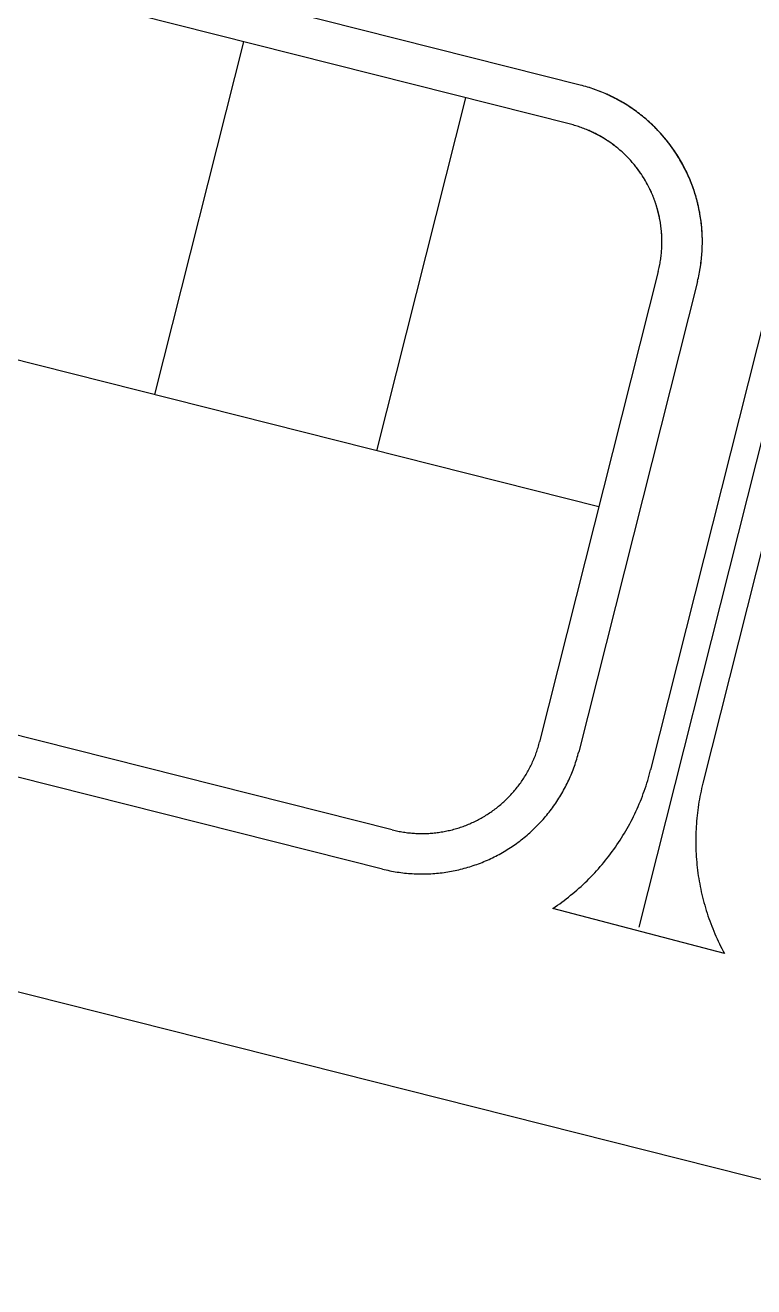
# Model space of a CAD drawing. Header units: metres. Extents: x 680594 to 684853, y 828874 to 830078.
# Drawn here: x 683827.3 to 683881.4, y 829221.6 to 829315.2 of the extents above; entities that cross this region are included whole.
import ezdxf

# ---------------------------------------------------------------- set-up
doc = ezdxf.new("R2010")
doc.units = ezdxf.units.M
doc.layers.add('PLOT_LINES', color=7, linetype='Continuous')

msp = doc.modelspace()

# ---------------------------------------------------------------- linework, layer by layer
at = {"layer": 'PLOT_LINES'}
for points in [[(684472.77, 829080.445), (682895.733, 829478.389)], [(683921.111, 829439.45), (683872.866, 829248.258)], [(683921.111, 829439.45), (683872.866, 829248.258)], [(683915.257, 829424.426), (683873.748, 829259.928)], [(683915.257, 829424.426), (683873.748, 829259.928)], [(683919.135, 829423.447), (683877.626, 829258.949)], [(683919.135, 829423.447), (683877.626, 829258.949)], [(683868.524, 829310.751), (683607.783, 829376.545)], [(683868.524, 829310.751), (683607.783, 829376.545)], [(683867.79, 829307.842), (683744.65, 829338.914)], [(683867.79, 829307.842), (683744.65, 829338.914)], [(683853.844, 829252.574), (683593.103, 829318.369)], [(683853.844, 829252.574), (683593.103, 829318.369)], [(683836.944, 829287.779), (683843.55, 829313.958)], [(683836.944, 829287.779), (683843.55, 829313.958)], [(683869.91, 829279.46), (683738.044, 829312.735)], [(683869.91, 829279.46), (683738.044, 829312.735)], [(683877.223, 829296.179), (683877.256, 829296.315), (683877.288, 829296.451), (683877.318, 829296.587), (683877.347, 829296.724), (683877.374, 829296.861), (683877.4, 829296.998), (683877.423, 829297.136), (683877.446, 829297.273), (683877.466, 829297.412), (683877.485, 829297.55), (683877.503, 829297.688), (683877.518, 829297.827), (683877.533, 829297.966), (683877.545, 829298.105), (683877.556, 829298.244), (683877.566, 829298.384), (683877.573, 829298.523), (683877.579, 829298.662), (683877.584, 829298.802), (683877.587, 829298.942), (683877.588, 829299.081), (683877.587, 829299.221), (683877.585, 829299.36), (683877.582, 829299.5), (683877.576, 829299.64), (683877.569, 829299.779), (683877.561, 829299.918), (683877.551, 829300.058), (683877.539, 829300.197), (683877.526, 829300.336), (683877.511, 829300.475), (683877.494, 829300.613), (683877.476, 829300.752), (683877.456, 829300.89), (683877.434, 829301.028), (683877.411, 829301.166), (683877.387, 829301.303), (683877.36, 829301.44), (683877.333, 829301.577), (683877.303, 829301.713), (683877.272, 829301.85), (683877.24, 829301.985), (683877.205, 829302.121), (683877.17, 829302.256), (683877.132, 829302.39), (683877.093, 829302.524), (683877.053, 829302.658), (683877.011, 829302.791), (683876.967, 829302.924), (683876.922, 829303.056), (683876.876, 829303.188), (683876.828, 829303.319), (683876.778, 829303.449), (683876.727, 829303.579), (683876.674, 829303.708), (683876.62, 829303.837), (683876.564, 829303.965), (683876.507, 829304.092), (683876.448, 829304.219), (683876.388, 829304.345), (683876.327, 829304.47), (683876.264, 829304.595), (683876.199, 829304.719), (683876.133, 829304.842), (683876.066, 829304.964), (683875.997, 829305.086), (683875.927, 829305.206), (683875.855, 829305.326), (683875.782, 829305.445), (683875.708, 829305.564), (683875.632, 829305.681), (683875.555, 829305.797), (683875.477, 829305.913), (683875.397, 829306.027), (683875.316, 829306.141), (683875.234, 829306.254), (683875.15, 829306.366), (683875.065, 829306.476), (683874.979, 829306.586), (683874.891, 829306.695), (683874.802, 829306.803), (683874.712, 829306.909), (683874.621, 829307.015), (683874.528, 829307.12), (683874.435, 829307.223), (683874.34, 829307.325), (683874.243, 829307.427), (683874.146, 829307.527), (683874.048, 829307.626), (683873.948, 829307.724), (683873.847, 829307.82), (683873.746, 829307.916), (683873.643, 829308.01), (683873.539, 829308.103), (683873.433, 829308.195), (683873.327, 829308.286), (683873.22, 829308.375), (683873.112, 829308.463), (683873.003, 829308.55), (683872.892, 829308.636), (683872.781, 829308.72), (683872.669, 829308.803), (683872.555, 829308.885), (683872.441, 829308.966), (683872.326, 829309.045), (683872.21, 829309.122), (683872.093, 829309.199), (683871.976, 829309.274), (683871.857, 829309.347), (683871.738, 829309.42), (683871.617, 829309.49), (683871.496, 829309.56), (683871.374, 829309.628), (683871.251, 829309.695), (683871.128, 829309.76), (683871.004, 829309.824), (683870.879, 829309.886), (683870.753, 829309.947), (683870.627, 829310.006), (683870.5, 829310.064), (683870.372, 829310.12), (683870.244, 829310.175), (683870.115, 829310.229), (683869.985, 829310.281), (683869.855, 829310.331), (683869.724, 829310.38), (683869.593, 829310.427), (683869.461, 829310.473), (683869.328, 829310.517), (683869.195, 829310.56), (683869.062, 829310.601), (683868.928, 829310.641), (683868.794, 829310.679), (683868.659, 829310.716), (683868.524, 829310.751)], [(683877.223, 829296.179), (683877.257, 829296.316), (683877.289, 829296.453), (683877.319, 829296.59), (683877.348, 829296.728), (683877.375, 829296.866), (683877.401, 829297.004), (683877.425, 829297.143), (683877.447, 829297.282), (683877.468, 829297.421), (683877.487, 829297.56), (683877.504, 829297.7), (683877.52, 829297.84), (683877.534, 829297.979), (683877.546, 829298.12), (683877.557, 829298.26), (683877.567, 829298.4), (683877.574, 829298.541), (683877.58, 829298.681), (683877.584, 829298.822), (683877.587, 829298.962), (683877.588, 829299.103), (683877.587, 829299.244), (683877.585, 829299.384), (683877.581, 829299.525), (683877.575, 829299.666), (683877.568, 829299.806), (683877.559, 829299.946), (683877.548, 829300.087), (683877.536, 829300.227), (683877.522, 829300.367), (683877.507, 829300.507), (683877.49, 829300.646), (683877.471, 829300.786), (683877.451, 829300.925), (683877.429, 829301.064), (683877.405, 829301.202), (683877.38, 829301.341), (683877.353, 829301.479), (683877.324, 829301.617), (683877.294, 829301.754), (683877.262, 829301.891), (683877.229, 829302.028), (683877.194, 829302.164), (683877.158, 829302.3), (683877.119, 829302.435), (683877.08, 829302.57), (683877.038, 829302.705), (683876.996, 829302.839), (683876.951, 829302.972), (683876.905, 829303.105), (683876.858, 829303.237), (683876.808, 829303.369), (683876.758, 829303.501), (683876.706, 829303.631), (683876.652, 829303.761), (683876.597, 829303.891), (683876.54, 829304.019), (683876.482, 829304.147), (683876.422, 829304.275), (683876.361, 829304.401), (683876.298, 829304.527), (683876.234, 829304.652), (683876.168, 829304.777), (683876.101, 829304.9), (683876.033, 829305.023), (683875.963, 829305.145), (683875.891, 829305.267), (683875.818, 829305.387), (683875.744, 829305.506), (683875.669, 829305.625), (683875.592, 829305.743), (683875.513, 829305.86), (683875.434, 829305.975), (683875.352, 829306.09), (683875.27, 829306.204), (683875.186, 829306.317), (683875.101, 829306.429), (683875.015, 829306.54), (683874.927, 829306.65), (683874.838, 829306.759), (683874.748, 829306.867), (683874.656, 829306.974), (683874.564, 829307.08), (683874.47, 829307.185), (683874.374, 829307.288), (683874.278, 829307.391), (683874.18, 829307.492), (683874.082, 829307.592), (683873.982, 829307.691), (683873.881, 829307.789), (683873.778, 829307.885), (683873.675, 829307.981), (683873.571, 829308.075), (683873.465, 829308.168), (683873.358, 829308.26), (683873.251, 829308.35), (683873.142, 829308.439), (683873.032, 829308.527), (683872.921, 829308.614), (683872.809, 829308.699), (683872.696, 829308.783), (683872.583, 829308.866), (683872.468, 829308.947), (683872.352, 829309.027), (683872.235, 829309.106), (683872.118, 829309.183), (683871.999, 829309.259), (683871.88, 829309.333), (683871.76, 829309.406), (683871.639, 829309.478), (683871.517, 829309.548), (683871.394, 829309.617), (683871.271, 829309.684), (683871.146, 829309.75), (683871.021, 829309.815), (683870.896, 829309.878), (683870.769, 829309.939), (683870.642, 829309.999), (683870.514, 829310.057), (683870.385, 829310.114), (683870.256, 829310.17), (683870.126, 829310.224), (683869.996, 829310.276), (683869.864, 829310.327), (683869.733, 829310.377), (683869.6, 829310.424), (683869.468, 829310.471), (683869.334, 829310.515), (683869.2, 829310.559), (683869.066, 829310.6), (683868.931, 829310.64), (683868.796, 829310.678), (683868.66, 829310.715), (683868.524, 829310.751)], [(683853.427, 829283.62), (683860.033, 829309.799)], [(683853.427, 829283.62), (683860.033, 829309.799)], [(683874.314, 829296.913), (683874.339, 829297.015), (683874.363, 829297.117), (683874.386, 829297.219), (683874.407, 829297.322), (683874.428, 829297.424), (683874.447, 829297.527), (683874.465, 829297.63), (683874.481, 829297.734), (683874.497, 829297.837), (683874.511, 829297.941), (683874.524, 829298.045), (683874.536, 829298.149), (683874.546, 829298.253), (683874.556, 829298.358), (683874.564, 829298.462), (683874.571, 829298.566), (683874.577, 829298.671), (683874.581, 829298.776), (683874.585, 829298.88), (683874.587, 829298.985), (683874.588, 829299.09), (683874.587, 829299.194), (683874.586, 829299.299), (683874.583, 829299.404), (683874.579, 829299.508), (683874.574, 829299.613), (683874.568, 829299.718), (683874.56, 829299.822), (683874.551, 829299.926), (683874.541, 829300.031), (683874.53, 829300.135), (683874.517, 829300.239), (683874.504, 829300.343), (683874.489, 829300.446), (683874.473, 829300.55), (683874.455, 829300.653), (683874.437, 829300.756), (683874.417, 829300.859), (683874.396, 829300.961), (683874.374, 829301.064), (683874.351, 829301.166), (683874.327, 829301.268), (683874.301, 829301.369), (683874.274, 829301.471), (683874.246, 829301.571), (683874.217, 829301.672), (683874.187, 829301.772), (683874.155, 829301.872), (683874.123, 829301.972), (683874.089, 829302.071), (683874.054, 829302.169), (683874.018, 829302.268), (683873.98, 829302.366), (683873.942, 829302.463), (683873.902, 829302.56), (683873.862, 829302.657), (683873.82, 829302.753), (683873.777, 829302.848), (683873.733, 829302.943), (683873.688, 829303.038), (683873.642, 829303.132), (683873.595, 829303.225), (683873.546, 829303.318), (683873.497, 829303.41), (683873.446, 829303.502), (683873.395, 829303.593), (683873.342, 829303.684), (683873.288, 829303.774), (683873.234, 829303.863), (683873.178, 829303.952), (683873.121, 829304.039), (683873.063, 829304.127), (683873.005, 829304.213), (683872.945, 829304.299), (683872.884, 829304.385), (683872.822, 829304.469), (683872.759, 829304.553), (683872.696, 829304.636), (683872.631, 829304.718), (683872.565, 829304.8), (683872.499, 829304.881), (683872.431, 829304.961), (683872.363, 829305.04), (683872.293, 829305.118), (683872.223, 829305.196), (683872.152, 829305.273), (683872.08, 829305.349), (683872.007, 829305.424), (683871.933, 829305.498), (683871.858, 829305.572), (683871.783, 829305.644), (683871.706, 829305.716), (683871.629, 829305.786), (683871.551, 829305.856), (683871.472, 829305.925), (683871.392, 829305.993), (683871.312, 829306.06), (683871.231, 829306.126), (683871.149, 829306.192), (683871.066, 829306.256), (683870.983, 829306.319), (683870.898, 829306.381), (683870.814, 829306.443), (683870.728, 829306.503), (683870.642, 829306.562), (683870.555, 829306.621), (683870.467, 829306.678), (683870.379, 829306.734), (683870.29, 829306.789), (683870.2, 829306.844), (683870.11, 829306.897), (683870.019, 829306.949), (683869.928, 829307), (683869.836, 829307.05), (683869.743, 829307.099), (683869.65, 829307.146), (683869.556, 829307.193), (683869.462, 829307.239), (683869.367, 829307.283), (683869.272, 829307.327), (683869.176, 829307.369), (683869.08, 829307.41), (683868.983, 829307.45), (683868.886, 829307.489), (683868.788, 829307.527), (683868.69, 829307.564), (683868.591, 829307.599), (683868.493, 829307.634), (683868.393, 829307.667), (683868.294, 829307.699), (683868.193, 829307.73), (683868.093, 829307.76), (683867.992, 829307.788), (683867.891, 829307.815), (683867.79, 829307.842)], [(683874.314, 829296.913), (683874.34, 829297.016), (683874.364, 829297.118), (683874.386, 829297.221), (683874.408, 829297.325), (683874.428, 829297.428), (683874.447, 829297.532), (683874.465, 829297.636), (683874.482, 829297.74), (683874.498, 829297.844), (683874.512, 829297.949), (683874.525, 829298.054), (683874.537, 829298.158), (683874.547, 829298.263), (683874.557, 829298.369), (683874.565, 829298.474), (683874.572, 829298.579), (683874.578, 829298.684), (683874.582, 829298.79), (683874.585, 829298.895), (683874.587, 829299.001), (683874.588, 829299.106), (683874.587, 829299.212), (683874.586, 829299.317), (683874.583, 829299.423), (683874.578, 829299.528), (683874.573, 829299.633), (683874.566, 829299.739), (683874.558, 829299.844), (683874.549, 829299.949), (683874.539, 829300.054), (683874.527, 829300.159), (683874.514, 829300.264), (683874.5, 829300.368), (683874.485, 829300.472), (683874.468, 829300.577), (683874.451, 829300.681), (683874.432, 829300.784), (683874.412, 829300.888), (683874.39, 829300.991), (683874.368, 829301.094), (683874.344, 829301.197), (683874.319, 829301.3), (683874.293, 829301.402), (683874.265, 829301.504), (683874.237, 829301.605), (683874.207, 829301.706), (683874.176, 829301.807), (683874.144, 829301.908), (683874.11, 829302.008), (683874.076, 829302.108), (683874.04, 829302.207), (683874.003, 829302.306), (683873.965, 829302.404), (683873.926, 829302.502), (683873.886, 829302.6), (683873.845, 829302.697), (683873.802, 829302.793), (683873.758, 829302.889), (683873.713, 829302.985), (683873.668, 829303.08), (683873.621, 829303.174), (683873.572, 829303.268), (683873.523, 829303.361), (683873.473, 829303.454), (683873.421, 829303.546), (683873.369, 829303.638), (683873.315, 829303.729), (683873.261, 829303.819), (683873.205, 829303.909), (683873.148, 829303.998), (683873.091, 829304.086), (683873.032, 829304.173), (683872.972, 829304.26), (683872.911, 829304.347), (683872.849, 829304.432), (683872.787, 829304.517), (683872.723, 829304.601), (683872.658, 829304.684), (683872.592, 829304.767), (683872.526, 829304.848), (683872.458, 829304.929), (683872.389, 829305.009), (683872.32, 829305.089), (683872.249, 829305.167), (683872.178, 829305.245), (683872.105, 829305.322), (683872.032, 829305.398), (683871.958, 829305.473), (683871.883, 829305.547), (683871.807, 829305.62), (683871.731, 829305.693), (683871.653, 829305.764), (683871.575, 829305.835), (683871.496, 829305.905), (683871.416, 829305.974), (683871.335, 829306.041), (683871.253, 829306.108), (683871.171, 829306.174), (683871.088, 829306.239), (683871.004, 829306.303), (683870.919, 829306.366), (683870.834, 829306.428), (683870.748, 829306.489), (683870.661, 829306.549), (683870.574, 829306.608), (683870.485, 829306.666), (683870.397, 829306.723), (683870.307, 829306.779), (683870.217, 829306.834), (683870.126, 829306.887), (683870.035, 829306.94), (683869.943, 829306.991), (683869.85, 829307.042), (683869.757, 829307.091), (683869.663, 829307.14), (683869.569, 829307.187), (683869.474, 829307.233), (683869.378, 829307.278), (683869.282, 829307.322), (683869.186, 829307.365), (683869.089, 829307.406), (683868.992, 829307.447), (683868.894, 829307.486), (683868.795, 829307.524), (683868.697, 829307.561), (683868.597, 829307.597), (683868.498, 829307.632), (683868.398, 829307.665), (683868.297, 829307.698), (683868.196, 829307.729), (683868.095, 829307.759), (683867.994, 829307.788), (683867.892, 829307.815), (683867.79, 829307.842)], [(683874.314, 829296.913), (683865.506, 829262.007)], [(683874.314, 829296.913), (683865.506, 829262.007)], [(683877.223, 829296.179), (683868.415, 829261.273)], [(683877.223, 829296.179), (683868.415, 829261.273)], [(683854.578, 829255.483), (683731.438, 829286.556)], [(683854.578, 829255.483), (683731.438, 829286.556)], [(683854.578, 829255.483), (683854.679, 829255.458), (683854.781, 829255.434), (683854.884, 829255.411), (683854.986, 829255.39), (683855.089, 829255.37), (683855.192, 829255.351), (683855.295, 829255.333), (683855.398, 829255.316), (683855.502, 829255.301), (683855.606, 829255.286), (683855.71, 829255.273), (683855.814, 829255.261), (683855.918, 829255.251), (683856.022, 829255.241), (683856.127, 829255.233), (683856.231, 829255.226), (683856.336, 829255.22), (683856.44, 829255.216), (683856.545, 829255.212), (683856.65, 829255.21), (683856.754, 829255.209), (683856.859, 829255.21), (683856.964, 829255.211), (683857.068, 829255.214), (683857.173, 829255.218), (683857.278, 829255.223), (683857.382, 829255.23), (683857.487, 829255.237), (683857.591, 829255.246), (683857.695, 829255.256), (683857.799, 829255.267), (683857.903, 829255.28), (683858.007, 829255.293), (683858.111, 829255.308), (683858.214, 829255.324), (683858.318, 829255.342), (683858.421, 829255.36), (683858.523, 829255.38), (683858.626, 829255.401), (683858.728, 829255.423), (683858.831, 829255.446), (683858.932, 829255.471), (683859.034, 829255.496), (683859.135, 829255.523), (683859.236, 829255.551), (683859.337, 829255.58), (683859.437, 829255.611), (683859.537, 829255.642), (683859.636, 829255.675), (683859.735, 829255.708), (683859.834, 829255.743), (683859.932, 829255.78), (683860.03, 829255.817), (683860.128, 829255.855), (683860.225, 829255.895), (683860.321, 829255.935), (683860.417, 829255.977), (683860.513, 829256.02), (683860.608, 829256.064), (683860.702, 829256.109), (683860.796, 829256.155), (683860.89, 829256.203), (683860.983, 829256.251), (683861.075, 829256.3), (683861.167, 829256.351), (683861.258, 829256.402), (683861.348, 829256.455), (683861.438, 829256.509), (683861.527, 829256.563), (683861.616, 829256.619), (683861.704, 829256.676), (683861.791, 829256.734), (683861.878, 829256.793), (683861.964, 829256.852), (683862.049, 829256.913), (683862.134, 829256.975), (683862.218, 829257.038), (683862.301, 829257.102), (683862.383, 829257.166), (683862.465, 829257.232), (683862.545, 829257.299), (683862.625, 829257.366), (683862.705, 829257.435), (683862.783, 829257.504), (683862.861, 829257.574), (683862.937, 829257.646), (683863.013, 829257.718), (683863.088, 829257.791), (683863.163, 829257.864), (683863.236, 829257.939), (683863.309, 829258.015), (683863.38, 829258.091), (683863.451, 829258.168), (683863.521, 829258.246), (683863.59, 829258.325), (683863.658, 829258.405), (683863.725, 829258.485), (683863.791, 829258.566), (683863.856, 829258.648), (683863.92, 829258.731), (683863.984, 829258.815), (683864.046, 829258.899), (683864.107, 829258.984), (683864.168, 829259.069), (683864.227, 829259.156), (683864.285, 829259.243), (683864.342, 829259.33), (683864.399, 829259.419), (683864.454, 829259.507), (683864.508, 829259.597), (683864.561, 829259.687), (683864.613, 829259.778), (683864.664, 829259.87), (683864.714, 829259.962), (683864.763, 829260.054), (683864.811, 829260.147), (683864.858, 829260.241), (683864.903, 829260.335), (683864.948, 829260.43), (683864.991, 829260.525), (683865.034, 829260.621), (683865.075, 829260.718), (683865.115, 829260.814), (683865.154, 829260.912), (683865.192, 829261.009), (683865.228, 829261.107), (683865.264, 829261.206), (683865.298, 829261.305), (683865.331, 829261.404), (683865.363, 829261.504), (683865.394, 829261.604), (683865.424, 829261.704), (683865.453, 829261.805), (683865.48, 829261.906), (683865.506, 829262.007)], [(683854.578, 829255.483), (683854.679, 829255.458), (683854.781, 829255.434), (683854.884, 829255.411), (683854.986, 829255.39), (683855.089, 829255.37), (683855.192, 829255.351), (683855.295, 829255.333), (683855.398, 829255.316), (683855.502, 829255.301), (683855.606, 829255.286), (683855.71, 829255.273), (683855.814, 829255.261), (683855.918, 829255.251), (683856.022, 829255.241), (683856.127, 829255.233), (683856.231, 829255.226), (683856.336, 829255.22), (683856.44, 829255.216), (683856.545, 829255.212), (683856.65, 829255.21), (683856.754, 829255.209), (683856.859, 829255.21), (683856.964, 829255.211), (683857.068, 829255.214), (683857.173, 829255.218), (683857.278, 829255.223), (683857.382, 829255.23), (683857.487, 829255.237), (683857.591, 829255.246), (683857.695, 829255.256), (683857.799, 829255.267), (683857.903, 829255.28), (683858.007, 829255.293), (683858.111, 829255.308), (683858.214, 829255.324), (683858.318, 829255.342), (683858.421, 829255.36), (683858.523, 829255.38), (683858.626, 829255.401), (683858.728, 829255.423), (683858.831, 829255.446), (683858.932, 829255.471), (683859.034, 829255.496), (683859.135, 829255.523), (683859.236, 829255.551), (683859.337, 829255.58), (683859.437, 829255.611), (683859.537, 829255.642), (683859.636, 829255.675), (683859.735, 829255.708), (683859.834, 829255.743), (683859.932, 829255.78), (683860.03, 829255.817), (683860.128, 829255.855), (683860.225, 829255.895), (683860.321, 829255.935), (683860.417, 829255.977), (683860.513, 829256.02), (683860.608, 829256.064), (683860.702, 829256.109), (683860.796, 829256.155), (683860.89, 829256.203), (683860.983, 829256.251), (683861.075, 829256.3), (683861.167, 829256.351), (683861.258, 829256.402), (683861.348, 829256.455), (683861.438, 829256.509), (683861.527, 829256.563), (683861.616, 829256.619), (683861.704, 829256.676), (683861.791, 829256.734), (683861.878, 829256.793), (683861.964, 829256.852), (683862.049, 829256.913), (683862.134, 829256.975), (683862.218, 829257.038), (683862.301, 829257.102), (683862.383, 829257.166), (683862.465, 829257.232), (683862.545, 829257.299), (683862.625, 829257.366), (683862.705, 829257.435), (683862.783, 829257.504), (683862.861, 829257.574), (683862.937, 829257.646), (683863.013, 829257.718), (683863.088, 829257.791), (683863.163, 829257.864), (683863.236, 829257.939), (683863.309, 829258.015), (683863.38, 829258.091), (683863.451, 829258.168), (683863.521, 829258.246), (683863.59, 829258.325), (683863.658, 829258.405), (683863.725, 829258.485), (683863.791, 829258.566), (683863.856, 829258.648), (683863.92, 829258.731), (683863.984, 829258.815), (683864.046, 829258.899), (683864.107, 829258.984), (683864.168, 829259.069), (683864.227, 829259.156), (683864.285, 829259.243), (683864.342, 829259.33), (683864.399, 829259.419), (683864.454, 829259.507), (683864.508, 829259.597), (683864.561, 829259.687), (683864.613, 829259.778), (683864.664, 829259.87), (683864.714, 829259.962), (683864.763, 829260.054), (683864.811, 829260.147), (683864.858, 829260.241), (683864.903, 829260.335), (683864.948, 829260.43), (683864.991, 829260.525), (683865.034, 829260.621), (683865.075, 829260.718), (683865.115, 829260.814), (683865.154, 829260.912), (683865.192, 829261.009), (683865.228, 829261.107), (683865.264, 829261.206), (683865.298, 829261.305), (683865.331, 829261.404), (683865.363, 829261.504), (683865.394, 829261.604), (683865.424, 829261.704), (683865.453, 829261.805), (683865.48, 829261.906), (683865.506, 829262.007)], [(683853.844, 829252.574), (683853.979, 829252.541), (683854.115, 829252.509), (683854.252, 829252.479), (683854.388, 829252.45), (683854.525, 829252.423), (683854.663, 829252.398), (683854.8, 829252.374), (683854.938, 829252.352), (683855.076, 829252.331), (683855.214, 829252.312), (683855.353, 829252.294), (683855.492, 829252.279), (683855.631, 829252.265), (683855.77, 829252.252), (683855.909, 829252.241), (683856.048, 829252.232), (683856.188, 829252.224), (683856.327, 829252.218), (683856.467, 829252.213), (683856.606, 829252.211), (683856.746, 829252.209), (683856.885, 829252.21), (683857.025, 829252.212), (683857.165, 829252.216), (683857.304, 829252.221), (683857.444, 829252.228), (683857.583, 829252.236), (683857.722, 829252.246), (683857.861, 829252.258), (683858, 829252.272), (683858.139, 829252.287), (683858.278, 829252.303), (683858.416, 829252.321), (683858.554, 829252.341), (683858.692, 829252.363), (683858.83, 829252.386), (683858.968, 829252.41), (683859.105, 829252.437), (683859.242, 829252.465), (683859.378, 829252.494), (683859.514, 829252.525), (683859.65, 829252.558), (683859.785, 829252.592), (683859.92, 829252.628), (683860.055, 829252.665), (683860.189, 829252.704), (683860.323, 829252.744), (683860.456, 829252.786), (683860.588, 829252.83), (683860.721, 829252.875), (683860.852, 829252.921), (683860.983, 829252.97), (683861.114, 829253.019), (683861.244, 829253.07), (683861.373, 829253.123), (683861.502, 829253.177), (683861.63, 829253.233), (683861.757, 829253.29), (683861.884, 829253.349), (683862.01, 829253.409), (683862.135, 829253.471), (683862.26, 829253.534), (683862.383, 829253.598), (683862.507, 829253.664), (683862.629, 829253.731), (683862.75, 829253.8), (683862.871, 829253.87), (683862.991, 829253.942), (683863.11, 829254.015), (683863.228, 829254.089), (683863.346, 829254.165), (683863.462, 829254.242), (683863.577, 829254.32), (683863.692, 829254.4), (683863.806, 829254.481), (683863.918, 829254.564), (683864.03, 829254.647), (683864.141, 829254.732), (683864.251, 829254.819), (683864.359, 829254.906), (683864.467, 829254.995), (683864.574, 829255.085), (683864.68, 829255.176), (683864.784, 829255.269), (683864.888, 829255.363), (683864.99, 829255.458), (683865.091, 829255.554), (683865.191, 829255.651), (683865.29, 829255.749), (683865.388, 829255.849), (683865.485, 829255.95), (683865.58, 829256.052), (683865.675, 829256.155), (683865.768, 829256.259), (683865.86, 829256.364), (683865.95, 829256.47), (683866.04, 829256.577), (683866.128, 829256.685), (683866.215, 829256.795), (683866.301, 829256.905), (683866.385, 829257.016), (683866.468, 829257.128), (683866.55, 829257.242), (683866.63, 829257.356), (683866.709, 829257.471), (683866.787, 829257.587), (683866.863, 829257.704), (683866.938, 829257.822), (683867.012, 829257.94), (683867.084, 829258.06), (683867.155, 829258.18), (683867.225, 829258.301), (683867.293, 829258.423), (683867.359, 829258.546), (683867.424, 829258.669), (683867.488, 829258.793), (683867.55, 829258.918), (683867.611, 829259.044), (683867.671, 829259.17), (683867.728, 829259.298), (683867.785, 829259.425), (683867.84, 829259.554), (683867.893, 829259.683), (683867.945, 829259.812), (683867.996, 829259.942), (683868.044, 829260.073), (683868.092, 829260.205), (683868.138, 829260.336), (683868.182, 829260.469), (683868.225, 829260.602), (683868.266, 829260.735), (683868.306, 829260.869), (683868.344, 829261.003), (683868.38, 829261.138), (683868.415, 829261.273)], [(683853.844, 829252.574), (683853.979, 829252.541), (683854.115, 829252.509), (683854.252, 829252.479), (683854.388, 829252.45), (683854.525, 829252.423), (683854.663, 829252.398), (683854.8, 829252.374), (683854.938, 829252.352), (683855.076, 829252.331), (683855.214, 829252.312), (683855.353, 829252.294), (683855.492, 829252.279), (683855.631, 829252.265), (683855.77, 829252.252), (683855.909, 829252.241), (683856.048, 829252.232), (683856.188, 829252.224), (683856.327, 829252.218), (683856.467, 829252.213), (683856.606, 829252.211), (683856.746, 829252.209), (683856.885, 829252.21), (683857.025, 829252.212), (683857.165, 829252.216), (683857.304, 829252.221), (683857.444, 829252.228), (683857.583, 829252.236), (683857.722, 829252.246), (683857.861, 829252.258), (683858, 829252.272), (683858.139, 829252.287), (683858.278, 829252.303), (683858.416, 829252.321), (683858.554, 829252.341), (683858.692, 829252.363), (683858.83, 829252.386), (683858.968, 829252.41), (683859.105, 829252.437), (683859.242, 829252.465), (683859.378, 829252.494), (683859.514, 829252.525), (683859.65, 829252.558), (683859.785, 829252.592), (683859.92, 829252.628), (683860.055, 829252.665), (683860.189, 829252.704), (683860.323, 829252.744), (683860.456, 829252.786), (683860.588, 829252.83), (683860.721, 829252.875), (683860.852, 829252.921), (683860.983, 829252.97), (683861.114, 829253.019), (683861.244, 829253.07), (683861.373, 829253.123), (683861.502, 829253.177), (683861.63, 829253.233), (683861.757, 829253.29), (683861.884, 829253.349), (683862.01, 829253.409), (683862.135, 829253.471), (683862.26, 829253.534), (683862.383, 829253.598), (683862.507, 829253.664), (683862.629, 829253.731), (683862.75, 829253.8), (683862.871, 829253.87), (683862.991, 829253.942), (683863.11, 829254.015), (683863.228, 829254.089), (683863.346, 829254.165), (683863.462, 829254.242), (683863.577, 829254.32), (683863.692, 829254.4), (683863.806, 829254.481), (683863.918, 829254.564), (683864.03, 829254.647), (683864.141, 829254.732), (683864.251, 829254.819), (683864.359, 829254.906), (683864.467, 829254.995), (683864.574, 829255.085), (683864.68, 829255.176), (683864.784, 829255.269), (683864.888, 829255.363), (683864.99, 829255.458), (683865.091, 829255.554), (683865.191, 829255.651), (683865.29, 829255.749), (683865.388, 829255.849), (683865.485, 829255.95), (683865.58, 829256.052), (683865.675, 829256.155), (683865.768, 829256.259), (683865.86, 829256.364), (683865.95, 829256.47), (683866.04, 829256.577), (683866.128, 829256.685), (683866.215, 829256.795), (683866.301, 829256.905), (683866.385, 829257.016), (683866.468, 829257.128), (683866.55, 829257.242), (683866.63, 829257.356), (683866.709, 829257.471), (683866.787, 829257.587), (683866.863, 829257.704), (683866.938, 829257.822), (683867.012, 829257.94), (683867.084, 829258.06), (683867.155, 829258.18), (683867.225, 829258.301), (683867.293, 829258.423), (683867.359, 829258.546), (683867.424, 829258.669), (683867.488, 829258.793), (683867.55, 829258.918), (683867.611, 829259.044), (683867.671, 829259.17), (683867.728, 829259.298), (683867.785, 829259.425), (683867.84, 829259.554), (683867.893, 829259.683), (683867.945, 829259.812), (683867.996, 829259.942), (683868.044, 829260.073), (683868.092, 829260.205), (683868.138, 829260.336), (683868.182, 829260.469), (683868.225, 829260.602), (683868.266, 829260.735), (683868.306, 829260.869), (683868.344, 829261.003), (683868.38, 829261.138), (683868.415, 829261.273)], [(683866.497, 829249.655), (683866.666, 829249.769), (683866.833, 829249.885), (683867, 829250.004), (683867.165, 829250.124), (683867.329, 829250.246), (683867.491, 829250.37), (683867.651, 829250.496), (683867.811, 829250.624), (683867.968, 829250.753), (683868.125, 829250.885), (683868.279, 829251.018), (683868.432, 829251.153), (683868.584, 829251.29), (683868.734, 829251.428), (683868.882, 829251.569), (683869.029, 829251.711), (683869.174, 829251.855), (683869.317, 829252), (683869.459, 829252.147), (683869.598, 829252.296), (683869.737, 829252.446), (683869.873, 829252.598), (683870.007, 829252.752), (683870.14, 829252.907), (683870.271, 829253.063), (683870.4, 829253.222), (683870.528, 829253.381), (683870.653, 829253.542), (683870.776, 829253.705), (683870.898, 829253.869), (683871.018, 829254.034), (683871.135, 829254.201), (683871.251, 829254.369), (683871.365, 829254.539), (683871.477, 829254.709), (683871.587, 829254.882), (683871.694, 829255.055), (683871.8, 829255.23), (683871.904, 829255.405), (683872.006, 829255.582), (683872.105, 829255.761), (683872.203, 829255.94), (683872.298, 829256.12), (683872.392, 829256.302), (683872.483, 829256.485), (683872.572, 829256.668), (683872.659, 829256.853), (683872.743, 829257.039), (683872.826, 829257.226), (683872.906, 829257.413), (683872.984, 829257.602), (683873.06, 829257.791), (683873.134, 829257.982), (683873.206, 829258.173), (683873.275, 829258.365), (683873.342, 829258.558), (683873.407, 829258.751), (683873.469, 829258.946), (683873.53, 829259.141), (683873.588, 829259.337), (683873.643, 829259.533), (683873.697, 829259.73), (683873.748, 829259.928)], [(683866.497, 829249.655), (683866.666, 829249.769), (683866.833, 829249.885), (683867, 829250.004), (683867.165, 829250.124), (683867.329, 829250.246), (683867.491, 829250.37), (683867.651, 829250.496), (683867.811, 829250.624), (683867.968, 829250.753), (683868.125, 829250.885), (683868.279, 829251.018), (683868.432, 829251.153), (683868.584, 829251.29), (683868.734, 829251.428), (683868.882, 829251.569), (683869.029, 829251.711), (683869.174, 829251.855), (683869.317, 829252), (683869.459, 829252.147), (683869.598, 829252.296), (683869.737, 829252.446), (683869.873, 829252.598), (683870.007, 829252.752), (683870.14, 829252.907), (683870.271, 829253.063), (683870.4, 829253.222), (683870.528, 829253.381), (683870.653, 829253.542), (683870.776, 829253.705), (683870.898, 829253.869), (683871.018, 829254.034), (683871.135, 829254.201), (683871.251, 829254.369), (683871.365, 829254.539), (683871.477, 829254.709), (683871.587, 829254.882), (683871.694, 829255.055), (683871.8, 829255.23), (683871.904, 829255.405), (683872.006, 829255.582), (683872.105, 829255.761), (683872.203, 829255.94), (683872.298, 829256.12), (683872.392, 829256.302), (683872.483, 829256.485), (683872.572, 829256.668), (683872.659, 829256.853), (683872.743, 829257.039), (683872.826, 829257.226), (683872.906, 829257.413), (683872.984, 829257.602), (683873.06, 829257.791), (683873.134, 829257.982), (683873.206, 829258.173), (683873.275, 829258.365), (683873.342, 829258.558), (683873.407, 829258.751), (683873.469, 829258.946), (683873.53, 829259.141), (683873.588, 829259.337), (683873.643, 829259.533), (683873.697, 829259.73), (683873.748, 829259.928)], [(683877.626, 829258.949), (683877.578, 829258.751), (683877.531, 829258.553), (683877.487, 829258.354), (683877.445, 829258.155), (683877.406, 829257.955), (683877.369, 829257.754), (683877.334, 829257.554), (683877.302, 829257.352), (683877.272, 829257.151), (683877.244, 829256.949), (683877.219, 829256.747), (683877.195, 829256.545), (683877.175, 829256.342), (683877.156, 829256.139), (683877.141, 829255.936), (683877.127, 829255.733), (683877.116, 829255.529), (683877.107, 829255.326), (683877.1, 829255.122), (683877.096, 829254.918), (683877.095, 829254.715), (683877.095, 829254.511), (683877.098, 829254.307), (683877.104, 829254.104), (683877.111, 829253.9), (683877.121, 829253.697), (683877.134, 829253.493), (683877.149, 829253.29), (683877.166, 829253.087), (683877.186, 829252.884), (683877.207, 829252.682), (683877.232, 829252.48), (683877.258, 829252.278), (683877.287, 829252.076), (683877.319, 829251.875), (683877.352, 829251.674), (683877.388, 829251.473), (683877.427, 829251.273), (683877.467, 829251.073), (683877.51, 829250.874), (683877.556, 829250.676), (683877.603, 829250.478), (683877.653, 829250.28), (683877.706, 829250.083), (683877.76, 829249.887), (683877.817, 829249.691), (683877.876, 829249.496), (683877.937, 829249.302), (683878.001, 829249.108), (683878.067, 829248.916), (683878.135, 829248.724), (683878.205, 829248.532), (683878.278, 829248.342), (683878.352, 829248.153), (683878.429, 829247.964), (683878.508, 829247.776), (683878.59, 829247.589), (683878.673, 829247.404), (683878.759, 829247.219), (683878.847, 829247.035), (683878.937, 829246.852), (683879.029, 829246.67), (683879.123, 829246.49), (683879.219, 829246.31)], [(683877.626, 829258.949), (683877.578, 829258.751), (683877.531, 829258.553), (683877.487, 829258.354), (683877.445, 829258.155), (683877.406, 829257.955), (683877.369, 829257.754), (683877.334, 829257.554), (683877.302, 829257.352), (683877.272, 829257.151), (683877.244, 829256.949), (683877.219, 829256.747), (683877.195, 829256.545), (683877.175, 829256.342), (683877.156, 829256.139), (683877.141, 829255.936), (683877.127, 829255.733), (683877.116, 829255.529), (683877.107, 829255.326), (683877.1, 829255.122), (683877.096, 829254.918), (683877.095, 829254.715), (683877.095, 829254.511), (683877.098, 829254.307), (683877.104, 829254.104), (683877.111, 829253.9), (683877.121, 829253.697), (683877.134, 829253.493), (683877.149, 829253.29), (683877.166, 829253.087), (683877.186, 829252.884), (683877.207, 829252.682), (683877.232, 829252.48), (683877.258, 829252.278), (683877.287, 829252.076), (683877.319, 829251.875), (683877.352, 829251.674), (683877.388, 829251.473), (683877.427, 829251.273), (683877.467, 829251.073), (683877.51, 829250.874), (683877.556, 829250.676), (683877.603, 829250.478), (683877.653, 829250.28), (683877.706, 829250.083), (683877.76, 829249.887), (683877.817, 829249.691), (683877.876, 829249.496), (683877.937, 829249.302), (683878.001, 829249.108), (683878.067, 829248.916), (683878.135, 829248.724), (683878.205, 829248.532), (683878.278, 829248.342), (683878.352, 829248.153), (683878.429, 829247.964), (683878.508, 829247.776), (683878.59, 829247.589), (683878.673, 829247.404), (683878.759, 829247.219), (683878.847, 829247.035), (683878.937, 829246.852), (683879.029, 829246.67), (683879.123, 829246.49), (683879.219, 829246.31)], [(683879.219, 829246.31), (683866.497, 829249.655)], [(683879.219, 829246.31), (683866.497, 829249.655)]]:
    msp.add_lwpolyline(points, dxfattribs=at)

doc.saveas('drawing.dxf')
